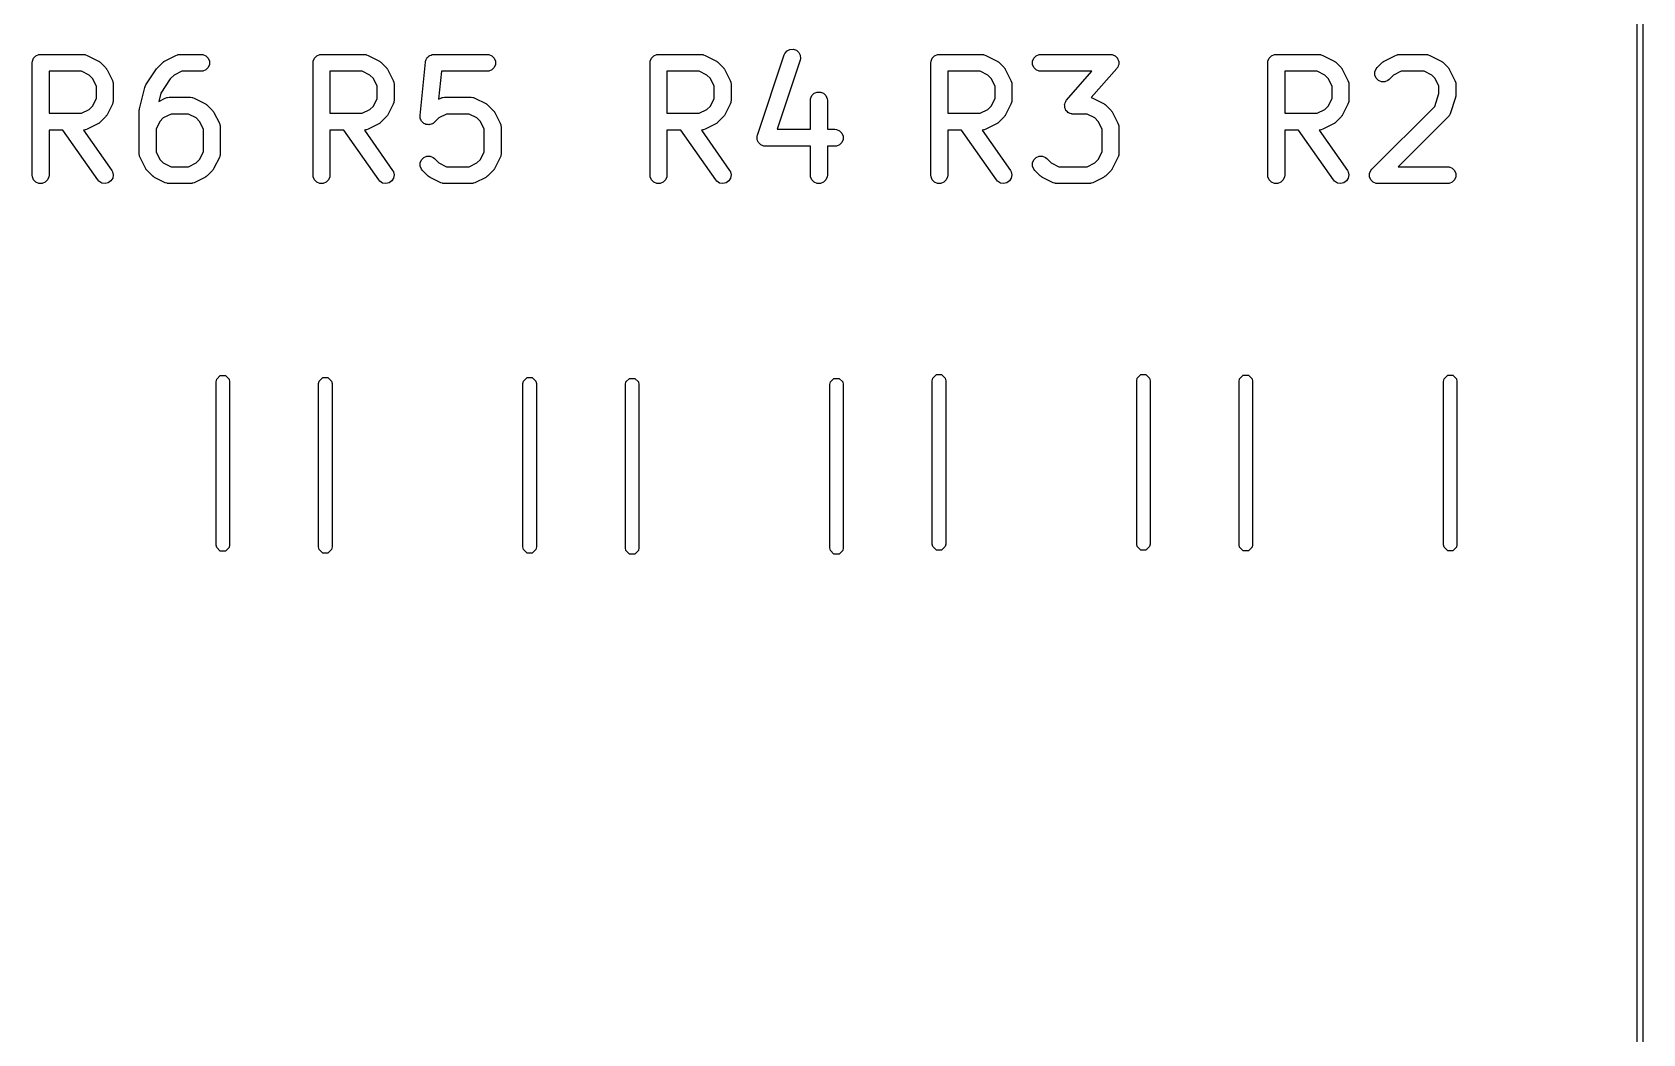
# Model space of a CAD drawing. Header units: millimetres. Extents: x 113.4 to 170.4, y -113 to -74.5.
# Drawn here: x 156.09 to 170.42, y -104.1 to -95.18 of the extents above; entities that cross this region are included whole.
import ezdxf

# ---------------------------------------------------------------- set-up
doc = ezdxf.new("R2010")
doc.units = ezdxf.units.MM
doc.layers.add('F.Silkscreen', color=41, linetype='CONTINUOUS', true_color=0xf2eda1)

msp = doc.modelspace()

# ---------------------------------------------------------------- linework, layer by layer
at = {"layer": 'F.Silkscreen', "linetype": 'CONTINUOUS'}
for p, q in [((170.375, -111), (170.375, -76.5)), ((170.425, -76.5), (170.425, -111)), ((162.787224, -95.370058), (162.806398, -95.347951)), ((162.806398, -95.347951), (162.832571, -95.334864)), ((162.832571, -95.334864), (162.861761, -95.332789)), ((162.861761, -95.332789), (162.889523, -95.342043)), ((162.889523, -95.342043), (162.911631, -95.361217)), ((156.086905, -95.454819), (156.088346, -95.440187)), ((156.086905, -96.454819), (156.086905, -95.454819)), ((156.088346, -95.440187), (156.099545, -95.413151)), ((156.099545, -95.413151), (156.120237, -95.392459)), ((156.120237, -95.392459), (156.147273, -95.38126)), ((156.147273, -95.38126), (156.161905, -95.379819)), ((156.161905, -95.379819), (156.542857, -95.379819)), ((156.542857, -95.379819), (156.557489, -95.38126)), ((156.557489, -95.38126), (156.559978, -95.382291)), ((156.559978, -95.382291), (156.562666, -95.382482)), ((156.562666, -95.382482), (156.576398, -95.387737)), ((156.576398, -95.387737), (156.671636, -95.435356)), ((156.671636, -95.435356), (156.677935, -95.43932)), ((156.677935, -95.43932), (156.679763, -95.440078)), ((156.679763, -95.440078), (156.681819, -95.441766)), ((156.681819, -95.441766), (156.684079, -95.443188)), ((156.684079, -95.443188), (156.685378, -95.444686)), ((156.685378, -95.444686), (156.691128, -95.449405)), ((156.691128, -95.449405), (156.738747, -95.497024)), ((157.20411, -95.497024), (157.251729, -95.449405)), ((157.251729, -95.449405), (157.257478, -95.444686)), ((157.257478, -95.444686), (157.258778, -95.443188)), ((157.258778, -95.443188), (157.261037, -95.441766)), ((157.261037, -95.441766), (157.263094, -95.440078)), ((157.263094, -95.440078), (157.264921, -95.43932)), ((157.264921, -95.43932), (157.271221, -95.435356)), ((157.271221, -95.435356), (157.366459, -95.387737)), ((157.366459, -95.387737), (157.38019, -95.382482)), ((157.38019, -95.382482), (157.382879, -95.38229)), ((157.382879, -95.38229), (157.385368, -95.38126)), ((157.385368, -95.38126), (157.4, -95.379819)), ((157.4, -95.379819), (157.590476, -95.379819)), ((157.590476, -95.379819), (157.605108, -95.38126)), ((157.605108, -95.38126), (157.632144, -95.392459)), ((157.632144, -95.392459), (157.652836, -95.413151)), ((157.652836, -95.413151), (157.664035, -95.440187)), ((157.664035, -95.469451), (157.652836, -95.496487)), ((157.664035, -95.440187), (157.664035, -95.469451)), ((158.586905, -95.454819), (158.588346, -95.440187)), ((158.586905, -96.454819), (158.586905, -95.454819)), ((158.588346, -95.440187), (158.599545, -95.413151)), ((158.599545, -95.413151), (158.620237, -95.392459)), ((158.620237, -95.392459), (158.647273, -95.38126)), ((158.647273, -95.38126), (158.661905, -95.379819)), ((158.661905, -95.379819), (159.042857, -95.379819)), ((159.042857, -95.379819), (159.057489, -95.38126)), ((159.057489, -95.38126), (159.059978, -95.382291)), ((159.059978, -95.382291), (159.062666, -95.382482)), ((159.062666, -95.382482), (159.076398, -95.387737)), ((159.076398, -95.387737), (159.171636, -95.435356)), ((159.171636, -95.435356), (159.177935, -95.43932)), ((159.177935, -95.43932), (159.179763, -95.440078)), ((159.179763, -95.440078), (159.181819, -95.441766)), ((159.181819, -95.441766), (159.184079, -95.443188)), ((159.184079, -95.443188), (159.185378, -95.444686)), ((159.185378, -95.444686), (159.191128, -95.449405)), ((159.191128, -95.449405), (159.238747, -95.497024)), ((159.539658, -95.923546), (159.587277, -95.447356)), ((159.587277, -95.447356), (159.588346, -95.442023)), ((159.588346, -95.440187), (159.589059, -95.438464)), ((159.588346, -95.442023), (159.588346, -95.440187)), ((159.589059, -95.438464), (159.590167, -95.43294)), ((159.590167, -95.43294), (159.595349, -95.42328)), ((159.595349, -95.42328), (159.599545, -95.413151)), ((159.599545, -95.413151), (159.602216, -95.410479)), ((159.602216, -95.410479), (159.604001, -95.407153)), ((159.604001, -95.407153), (159.612483, -95.400212)), ((159.612483, -95.400212), (159.620237, -95.392459)), ((159.620237, -95.392459), (159.623725, -95.391013)), ((159.623725, -95.391013), (159.626649, -95.388622)), ((159.626649, -95.388622), (159.637146, -95.385454)), ((159.637146, -95.385454), (159.647273, -95.38126)), ((159.647273, -95.38126), (159.652878, -95.380707)), ((159.652878, -95.380707), (159.654665, -95.380169)), ((159.654665, -95.380169), (159.656493, -95.380351)), ((159.656493, -95.380351), (159.661905, -95.379819)), ((159.661905, -95.379819), (160.138095, -95.379819)), ((160.138095, -95.379819), (160.152727, -95.38126)), ((160.152727, -95.38126), (160.179763, -95.392459)), ((160.179763, -95.392459), (160.200455, -95.413151)), ((160.200455, -95.413151), (160.211654, -95.440187)), ((160.211654, -95.469451), (160.200455, -95.496487)), ((160.211654, -95.440187), (160.211654, -95.469451)), ((161.586905, -95.454819), (161.588346, -95.440187)), ((161.586905, -96.454819), (161.586905, -95.454819)), ((161.588346, -95.440187), (161.599545, -95.413151)), ((161.599545, -95.413151), (161.620237, -95.392459)), ((161.620237, -95.392459), (161.647273, -95.38126)), ((161.647273, -95.38126), (161.661905, -95.379819)), ((161.661905, -95.379819), (162.042857, -95.379819)), ((162.042857, -95.379819), (162.057489, -95.38126)), ((162.057489, -95.38126), (162.059978, -95.382291)), ((162.059978, -95.382291), (162.062666, -95.382482)), ((162.062666, -95.382482), (162.076398, -95.387737)), ((162.076398, -95.387737), (162.171636, -95.435356)), ((162.171636, -95.435356), (162.177935, -95.43932)), ((162.177935, -95.43932), (162.179763, -95.440078)), ((162.179763, -95.440078), (162.181819, -95.441766)), ((162.181819, -95.441766), (162.184079, -95.443188)), ((162.184079, -95.443188), (162.185378, -95.444686)), ((162.185378, -95.444686), (162.191128, -95.449405)), ((162.191128, -95.449405), (162.238747, -95.497024)), ((162.543135, -96.097768), (162.78123, -95.383483)), ((162.923532, -95.430918), (162.718343, -96.046485)), ((162.78123, -95.383483), (162.787224, -95.370058)), ((162.911631, -95.361217), (162.924717, -95.387391)), ((162.926792, -95.416581), (162.923532, -95.430918)), ((162.924717, -95.387391), (162.926792, -95.416581)), ((164.086905, -95.454819), (164.088346, -95.440187)), ((164.086905, -96.454819), (164.086905, -95.454819)), ((164.088346, -95.440187), (164.099545, -95.413151)), ((164.099545, -95.413151), (164.120237, -95.392459)), ((164.120237, -95.392459), (164.147273, -95.38126)), ((164.147273, -95.38126), (164.161905, -95.379819)), ((164.161905, -95.379819), (164.542857, -95.379819)), ((164.542857, -95.379819), (164.557489, -95.38126)), ((164.557489, -95.38126), (164.559978, -95.382291)), ((164.559978, -95.382291), (164.562666, -95.382482)), ((164.562666, -95.382482), (164.576398, -95.387737)), ((164.576398, -95.387737), (164.671636, -95.435356)), ((164.671636, -95.435356), (164.677935, -95.43932)), ((164.677935, -95.43932), (164.679763, -95.440078)), ((164.679763, -95.440078), (164.681819, -95.441766)), ((164.681819, -95.441766), (164.684079, -95.443188)), ((164.684079, -95.443188), (164.685378, -95.444686)), ((164.685378, -95.444686), (164.691128, -95.449405)), ((164.691128, -95.449405), (164.738747, -95.497024)), ((164.993108, -95.440187), (165.004307, -95.413151)), ((164.993108, -95.469451), (164.993108, -95.440187)), ((165.004307, -95.496487), (164.993108, -95.469451)), ((165.004307, -95.413151), (165.024999, -95.392459)), ((165.024999, -95.392459), (165.052035, -95.38126)), ((165.052035, -95.38126), (165.066667, -95.379819)), ((165.066667, -95.379819), (165.685714, -95.379819)), ((165.685714, -95.379819), (165.693452, -95.380581)), ((165.693452, -95.380581), (165.69542, -95.38045)), ((165.69542, -95.38045), (165.696775, -95.380908)), ((165.696775, -95.380908), (165.700346, -95.38126)), ((165.700346, -95.38126), (165.711603, -95.385923)), ((165.711603, -95.385923), (165.723141, -95.389825)), ((165.723141, -95.389825), (165.725045, -95.39149)), ((165.725045, -95.39149), (165.727382, -95.392459)), ((165.727382, -95.392459), (165.735992, -95.401069)), ((165.735992, -95.401069), (165.745165, -95.409095)), ((165.745165, -95.409095), (165.746287, -95.411364)), ((165.746287, -95.411364), (165.748074, -95.413151)), ((165.748074, -95.413151), (165.752734, -95.424401)), ((165.754609, -95.480708), (165.750708, -95.492246)), ((165.752734, -95.424401), (165.758137, -95.435327)), ((165.759273, -95.469451), (165.754609, -95.480708)), ((165.758137, -95.435327), (165.758305, -95.43785)), ((165.758305, -95.43785), (165.759273, -95.440187)), ((165.759273, -95.440187), (165.759273, -95.452371)), ((165.759273, -95.452371), (165.760083, -95.464525)), ((165.760083, -95.464525), (165.759273, -95.46692)), ((165.759273, -95.46692), (165.759273, -95.469451)), ((167.086905, -95.454819), (167.088346, -95.440187)), ((167.086905, -96.454819), (167.086905, -95.454819)), ((167.088346, -95.440187), (167.099545, -95.413151)), ((167.099545, -95.413151), (167.120237, -95.392459)), ((167.120237, -95.392459), (167.147273, -95.38126)), ((167.147273, -95.38126), (167.161905, -95.379819)), ((167.161905, -95.379819), (167.542857, -95.379819)), ((167.542857, -95.379819), (167.557489, -95.38126)), ((167.557489, -95.38126), (167.559978, -95.382291)), ((167.559978, -95.382291), (167.562666, -95.382482)), ((167.562666, -95.382482), (167.576398, -95.387737)), ((167.576398, -95.387737), (167.671636, -95.435356)), ((167.671636, -95.435356), (167.677935, -95.43932)), ((167.677935, -95.43932), (167.679763, -95.440078)), ((167.679763, -95.440078), (167.681819, -95.441766)), ((167.681819, -95.441766), (167.684079, -95.443188)), ((167.684079, -95.443188), (167.685378, -95.444686)), ((167.685378, -95.444686), (167.691128, -95.449405)), ((167.691128, -95.449405), (167.738747, -95.497024)), ((168.061253, -95.497024), (168.108872, -95.449405)), ((168.108872, -95.449405), (168.114621, -95.444686)), ((168.114621, -95.444686), (168.115921, -95.443188)), ((168.115921, -95.443188), (168.11818, -95.441766)), ((168.11818, -95.441766), (168.120237, -95.440078)), ((168.120237, -95.440078), (168.122064, -95.43932)), ((168.122064, -95.43932), (168.128364, -95.435356)), ((168.128364, -95.435356), (168.223602, -95.387737)), ((168.223602, -95.387737), (168.237333, -95.382482)), ((168.237333, -95.382482), (168.240022, -95.38229)), ((168.240022, -95.38229), (168.242511, -95.38126)), ((168.242511, -95.38126), (168.257143, -95.379819)), ((168.257143, -95.379819), (168.495238, -95.379819)), ((168.495238, -95.379819), (168.50987, -95.38126)), ((168.50987, -95.38126), (168.512359, -95.382291)), ((168.512359, -95.382291), (168.515047, -95.382482)), ((168.515047, -95.382482), (168.528779, -95.387737)), ((168.528779, -95.387737), (168.624017, -95.435356)), ((168.624017, -95.435356), (168.630316, -95.43932)), ((168.630316, -95.43932), (168.632144, -95.440078)), ((168.632144, -95.440078), (168.6342, -95.441766)), ((168.6342, -95.441766), (168.63646, -95.443188)), ((168.63646, -95.443188), (168.637759, -95.444686)), ((168.637759, -95.444686), (168.643509, -95.449405)), ((168.643509, -95.449405), (168.691128, -95.497024)), ((156.525152, -95.529819), (156.236905, -95.529819)), ((156.236905, -95.529819), (156.236905, -95.903628)), ((156.593668, -95.564077), (156.525152, -95.529819)), ((156.624075, -95.594484), (156.593668, -95.564077)), ((156.658333, -95.663), (156.624075, -95.594484)), ((156.738747, -95.497024), (156.743465, -95.502773)), ((156.743465, -95.502773), (156.744964, -95.504073)), ((156.744964, -95.504073), (156.746385, -95.506332)), ((156.746385, -95.506332), (156.748074, -95.508389)), ((156.748074, -95.508389), (156.748831, -95.510216)), ((156.748831, -95.510216), (156.752796, -95.516516)), ((156.752796, -95.516516), (156.800415, -95.611754)), ((156.800415, -95.611754), (156.80567, -95.625485)), ((156.80567, -95.625485), (156.805861, -95.628174)), ((156.805861, -95.628174), (156.806892, -95.630663)), ((156.806892, -95.630663), (156.808333, -95.645295)), ((157.099501, -95.651311), (157.194739, -95.508454)), ((157.194739, -95.508454), (157.194773, -95.508411)), ((157.194773, -95.508411), (157.194783, -95.508389)), ((157.194783, -95.508389), (157.199271, -95.50292)), ((157.199271, -95.50292), (157.204055, -95.497079)), ((157.204055, -95.497079), (157.204076, -95.497064)), ((157.204076, -95.497064), (157.20411, -95.497024)), ((157.315427, -95.597838), (157.231515, -95.723707)), ((157.349189, -95.564077), (157.315427, -95.597838)), ((157.417705, -95.529819), (157.349189, -95.564077)), ((157.590476, -95.529819), (157.417705, -95.529819)), ((157.605108, -95.528378), (157.590476, -95.529819)), ((157.632144, -95.517179), (157.605108, -95.528378)), ((157.652836, -95.496487), (157.632144, -95.517179)), ((159.025152, -95.529819), (158.736905, -95.529819)), ((158.736905, -95.529819), (158.736905, -95.903628)), ((159.093668, -95.564077), (159.025152, -95.529819)), ((159.124075, -95.594484), (159.093668, -95.564077)), ((159.158333, -95.663), (159.124075, -95.594484)), ((159.238747, -95.497024), (159.243465, -95.502773)), ((159.243465, -95.502773), (159.244964, -95.504073)), ((159.244964, -95.504073), (159.246385, -95.506332)), ((159.246385, -95.506332), (159.248074, -95.508389)), ((159.248074, -95.508389), (159.248831, -95.510216)), ((159.248831, -95.510216), (159.252796, -95.516516)), ((159.252796, -95.516516), (159.300415, -95.611754)), ((159.300415, -95.611754), (159.30567, -95.625485)), ((159.30567, -95.625485), (159.305861, -95.628174)), ((159.305861, -95.628174), (159.306892, -95.630663)), ((159.306892, -95.630663), (159.308333, -95.645295)), ((159.729779, -95.529819), (159.70496, -95.778009)), ((160.138095, -95.529819), (159.729779, -95.529819)), ((160.152727, -95.528378), (160.138095, -95.529819)), ((160.179763, -95.517179), (160.152727, -95.528378)), ((160.200455, -95.496487), (160.179763, -95.517179)), ((162.025152, -95.529819), (161.736905, -95.529819)), ((161.736905, -95.529819), (161.736905, -95.903628)), ((162.093668, -95.564077), (162.025152, -95.529819)), ((162.124075, -95.594484), (162.093668, -95.564077)), ((162.158333, -95.663), (162.124075, -95.594484)), ((162.238747, -95.497024), (162.243465, -95.502773)), ((162.243465, -95.502773), (162.244964, -95.504073)), ((162.244964, -95.504073), (162.246385, -95.506332)), ((162.246385, -95.506332), (162.248074, -95.508389)), ((162.248074, -95.508389), (162.248831, -95.510216)), ((162.248831, -95.510216), (162.252796, -95.516516)), ((162.252796, -95.516516), (162.300415, -95.611754)), ((162.300415, -95.611754), (162.30567, -95.625485)), ((162.30567, -95.625485), (162.305861, -95.628174)), ((162.305861, -95.628174), (162.306892, -95.630663)), ((162.306892, -95.630663), (162.308333, -95.645295)), ((164.525152, -95.529819), (164.236905, -95.529819)), ((164.236905, -95.529819), (164.236905, -95.903628)), ((164.593668, -95.564077), (164.525152, -95.529819)), ((164.624075, -95.594484), (164.593668, -95.564077)), ((164.658333, -95.663), (164.624075, -95.594484)), ((164.738747, -95.497024), (164.743465, -95.502773)), ((164.743465, -95.502773), (164.744964, -95.504073)), ((164.744964, -95.504073), (164.746385, -95.506332)), ((164.746385, -95.506332), (164.748074, -95.508389)), ((164.748074, -95.508389), (164.748831, -95.510216)), ((164.748831, -95.510216), (164.752796, -95.516516)), ((164.752796, -95.516516), (164.800415, -95.611754)), ((164.800415, -95.611754), (164.80567, -95.625485)), ((164.80567, -95.625485), (164.805861, -95.628174)), ((164.805861, -95.628174), (164.806892, -95.630663)), ((164.806892, -95.630663), (164.808333, -95.645295)), ((165.024999, -95.517179), (165.004307, -95.496487)), ((165.052035, -95.528378), (165.024999, -95.517179)), ((165.066667, -95.529819), (165.052035, -95.528378)), ((165.520432, -95.529819), (165.066667, -95.529819)), ((165.295938, -95.786383), (165.520432, -95.529819)), ((165.742157, -95.504207), (165.515261, -95.763516)), ((165.746678, -95.497882), (165.742157, -95.504207)), ((165.748074, -95.496487), (165.746678, -95.497882)), ((165.748622, -95.495163), (165.748074, -95.496487)), ((165.750708, -95.492246), (165.748622, -95.495163)), ((167.525152, -95.529819), (167.236905, -95.529819)), ((167.236905, -95.529819), (167.236905, -95.903628)), ((167.593668, -95.564077), (167.525152, -95.529819)), ((167.624075, -95.594484), (167.593668, -95.564077)), ((167.658333, -95.663), (167.624075, -95.594484)), ((167.738747, -95.497024), (167.743465, -95.502773)), ((167.743465, -95.502773), (167.744964, -95.504073)), ((167.744964, -95.504073), (167.746385, -95.506332)), ((167.746385, -95.506332), (167.748074, -95.508389)), ((167.748074, -95.508389), (167.748831, -95.510216)), ((167.748831, -95.510216), (167.752796, -95.516516)), ((167.752796, -95.516516), (167.800415, -95.611754)), ((167.800415, -95.611754), (167.80567, -95.625485)), ((167.80567, -95.625485), (167.805861, -95.628174)), ((167.805861, -95.628174), (167.806892, -95.630663)), ((167.806892, -95.630663), (167.808333, -95.645295)), ((168.040727, -95.535426), (168.051926, -95.508389)), ((168.040727, -95.564688), (168.040727, -95.535426)), ((168.051926, -95.591725), (168.040727, -95.564688)), ((168.051926, -95.508389), (168.061253, -95.497024)), ((168.072618, -95.612417), (168.051926, -95.591725)), ((168.099655, -95.623616), (168.072618, -95.612417)), ((168.128917, -95.623616), (168.099655, -95.623616)), ((168.155954, -95.612417), (168.128917, -95.623616)), ((168.167319, -95.60309), (168.155954, -95.612417)), ((168.206332, -95.564077), (168.167319, -95.60309)), ((168.274848, -95.529819), (168.206332, -95.564077)), ((168.477533, -95.529819), (168.274848, -95.529819)), ((168.546049, -95.564077), (168.477533, -95.529819)), ((168.576456, -95.594484), (168.546049, -95.564077)), ((168.610714, -95.663), (168.576456, -95.594484)), ((168.691128, -95.497024), (168.695846, -95.502773)), ((168.695846, -95.502773), (168.697345, -95.504073)), ((168.697345, -95.504073), (168.698766, -95.506332)), ((168.698766, -95.506332), (168.700455, -95.508389)), ((168.700455, -95.508389), (168.701212, -95.510216)), ((168.701212, -95.510216), (168.705177, -95.516516)), ((168.705177, -95.516516), (168.752796, -95.611754)), ((168.752796, -95.611754), (168.758051, -95.625485)), ((168.758051, -95.625485), (168.758242, -95.628174)), ((168.758242, -95.628174), (168.759273, -95.630663)), ((168.759273, -95.630663), (168.760714, -95.645295)), ((156.624075, -95.838963), (156.658333, -95.770447)), ((156.658333, -95.770447), (156.658333, -95.663)), ((156.808333, -95.645295), (156.808333, -95.788152)), ((157.041525, -95.8652), (157.089144, -95.674724)), ((157.089144, -95.674724), (157.092224, -95.666101)), ((157.092224, -95.666101), (157.092584, -95.664285)), ((157.092584, -95.664285), (157.093462, -95.662637)), ((157.093462, -95.662637), (157.094091, -95.660878)), ((157.094091, -95.660878), (157.095194, -95.659389)), ((157.095194, -95.659389), (157.099501, -95.651311)), ((157.231515, -95.723707), (157.212991, -95.797804)), ((157.212991, -95.797804), (157.271221, -95.768689)), ((157.271221, -95.768689), (157.284952, -95.763434)), ((157.284952, -95.763434), (157.287641, -95.763242)), ((157.287641, -95.763242), (157.29013, -95.762212)), ((157.29013, -95.762212), (157.304762, -95.760771)), ((157.304762, -95.760771), (157.495238, -95.760771)), ((157.495238, -95.760771), (157.50987, -95.762212)), ((157.50987, -95.762212), (157.512359, -95.763243)), ((157.512359, -95.763243), (157.515047, -95.763434)), ((157.515047, -95.763434), (157.528779, -95.768689)), ((157.528779, -95.768689), (157.624017, -95.816308)), ((159.124075, -95.838963), (159.158333, -95.770447)), ((159.158333, -95.770447), (159.158333, -95.663)), ((159.308333, -95.645295), (159.308333, -95.788152)), ((159.70496, -95.778009), (159.723602, -95.768689)), ((159.723602, -95.768689), (159.737333, -95.763434)), ((159.737333, -95.763434), (159.740022, -95.763242)), ((159.740022, -95.763242), (159.742511, -95.762212)), ((159.742511, -95.762212), (159.757143, -95.760771)), ((159.757143, -95.760771), (159.995238, -95.760771)), ((159.995238, -95.760771), (160.00987, -95.762212)), ((160.00987, -95.762212), (160.012359, -95.763243)), ((160.012359, -95.763243), (160.015047, -95.763434)), ((160.015047, -95.763434), (160.028779, -95.768689)), ((160.028779, -95.768689), (160.124017, -95.816308)), ((162.124075, -95.838963), (162.158333, -95.770447)), ((162.158333, -95.770447), (162.158333, -95.663)), ((162.308333, -95.645295), (162.308333, -95.788152)), ((163.015476, -95.788152), (163.016917, -95.77352)), ((163.016917, -95.77352), (163.028116, -95.746484)), ((163.028116, -95.746484), (163.048808, -95.725792)), ((163.048808, -95.725792), (163.075844, -95.714593)), ((163.075844, -95.714593), (163.105108, -95.714593)), ((163.105108, -95.714593), (163.132144, -95.725792)), ((163.132144, -95.725792), (163.152836, -95.746484)), ((163.152836, -95.746484), (163.164035, -95.77352)), ((163.164035, -95.77352), (163.165476, -95.788152)), ((164.624075, -95.838963), (164.658333, -95.770447)), ((164.658333, -95.770447), (164.658333, -95.663)), ((164.808333, -95.645295), (164.808333, -95.788152)), ((165.515261, -95.763516), (165.528779, -95.768689)), ((165.528779, -95.768689), (165.624017, -95.816308)), ((167.624075, -95.838963), (167.658333, -95.770447)), ((167.658333, -95.770447), (167.658333, -95.663)), ((167.808333, -95.645295), (167.808333, -95.788152)), ((168.572542, -95.842876), (168.610714, -95.728363)), ((168.610714, -95.728363), (168.610714, -95.663)), ((168.756865, -95.764251), (168.709246, -95.907107)), ((168.758514, -95.756995), (168.756865, -95.764251)), ((168.759273, -95.755165), (168.758514, -95.756995)), ((168.759534, -95.752511), (168.759273, -95.755165)), ((168.760125, -95.749914), (168.759534, -95.752511)), ((168.760714, -95.740533), (168.759984, -95.747939)), ((168.759984, -95.747939), (168.760125, -95.749914)), ((168.760714, -95.645295), (168.760714, -95.740533)), ((156.236905, -95.903628), (156.525152, -95.903628)), ((156.525152, -95.903628), (156.593668, -95.86937)), ((156.593668, -95.86937), (156.624075, -95.838963)), ((156.752796, -95.916931), (156.748831, -95.92323)), ((156.800415, -95.821693), (156.752796, -95.916931)), ((156.80567, -95.807962), (156.800415, -95.821693)), ((156.805861, -95.805272), (156.80567, -95.807962)), ((156.806892, -95.802784), (156.805861, -95.805272)), ((156.808333, -95.788152), (156.806892, -95.802784)), ((157.039286, -95.88339), (157.039537, -95.880836)), ((157.039286, -96.264342), (157.039286, -95.88339)), ((157.039375, -95.879744), (157.040184, -95.87427)), ((157.039537, -95.880836), (157.039375, -95.879744)), ((157.040184, -95.87427), (157.040727, -95.868758)), ((157.040727, -95.868758), (157.041149, -95.867736)), ((157.041149, -95.867736), (157.041525, -95.8652)), ((157.322467, -95.910771), (157.253951, -95.945029)), ((157.477533, -95.910771), (157.322467, -95.910771)), ((157.546049, -95.945029), (157.477533, -95.910771)), ((157.624017, -95.816308), (157.630316, -95.820272)), ((157.630316, -95.820272), (157.632144, -95.82103)), ((157.632144, -95.82103), (157.6342, -95.822718)), ((157.6342, -95.822718), (157.63646, -95.82414)), ((157.63646, -95.82414), (157.637759, -95.825638)), ((157.637759, -95.825638), (157.643509, -95.830357)), ((157.643509, -95.830357), (157.691128, -95.877976)), ((157.691128, -95.877976), (157.695846, -95.883725)), ((157.695846, -95.883725), (157.697345, -95.885025)), ((157.697345, -95.885025), (157.698766, -95.887284)), ((157.698766, -95.887284), (157.700455, -95.889341)), ((157.700455, -95.889341), (157.701212, -95.891168)), ((157.701212, -95.891168), (157.705177, -95.897468)), ((157.705177, -95.897468), (157.752796, -95.992706)), ((158.736905, -95.903628), (159.025152, -95.903628)), ((159.025152, -95.903628), (159.093668, -95.86937)), ((159.093668, -95.86937), (159.124075, -95.838963)), ((159.252796, -95.916931), (159.248831, -95.92323)), ((159.300415, -95.821693), (159.252796, -95.916931)), ((159.30567, -95.807962), (159.300415, -95.821693)), ((159.305861, -95.805272), (159.30567, -95.807962)), ((159.306892, -95.802784), (159.305861, -95.805272)), ((159.308333, -95.788152), (159.306892, -95.802784)), ((159.774848, -95.910771), (159.706332, -95.945029)), ((159.977533, -95.910771), (159.774848, -95.910771)), ((160.046049, -95.945029), (159.977533, -95.910771)), ((160.124017, -95.816308), (160.130316, -95.820272)), ((160.130316, -95.820272), (160.132144, -95.82103)), ((160.132144, -95.82103), (160.1342, -95.822718)), ((160.1342, -95.822718), (160.13646, -95.82414)), ((160.13646, -95.82414), (160.137759, -95.825638)), ((160.137759, -95.825638), (160.143509, -95.830357)), ((160.143509, -95.830357), (160.191128, -95.877976)), ((160.191128, -95.877976), (160.195846, -95.883725)), ((160.195846, -95.883725), (160.197345, -95.885025)), ((160.197345, -95.885025), (160.198766, -95.887284)), ((160.198766, -95.887284), (160.200455, -95.889341)), ((160.200455, -95.889341), (160.201212, -95.891168)), ((160.201212, -95.891168), (160.205177, -95.897468)), ((160.205177, -95.897468), (160.252796, -95.992706)), ((161.736905, -95.903628), (162.025152, -95.903628)), ((162.025152, -95.903628), (162.093668, -95.86937)), ((162.093668, -95.86937), (162.124075, -95.838963)), ((162.252796, -95.916931), (162.248831, -95.92323)), ((162.300415, -95.821693), (162.252796, -95.916931)), ((162.30567, -95.807962), (162.300415, -95.821693)), ((162.305861, -95.805272), (162.30567, -95.807962)), ((162.306892, -95.802784), (162.305861, -95.805272)), ((162.308333, -95.788152), (162.306892, -95.802784)), ((163.015476, -96.046485), (163.015476, -95.788152)), ((163.165476, -95.788152), (163.165476, -96.046485)), ((164.236905, -95.903628), (164.525152, -95.903628)), ((164.525152, -95.903628), (164.593668, -95.86937)), ((164.593668, -95.86937), (164.624075, -95.838963)), ((164.752796, -95.916931), (164.748831, -95.92323)), ((164.800415, -95.821693), (164.752796, -95.916931)), ((164.80567, -95.807962), (164.800415, -95.821693)), ((164.805861, -95.805272), (164.80567, -95.807962)), ((164.806892, -95.802784), (164.805861, -95.805272)), ((164.808333, -95.788152), (164.806892, -95.802784)), ((165.278012, -95.826065), (165.278822, -95.823669)), ((165.278822, -95.838218), (165.278012, -95.826065)), ((165.278822, -95.821139), (165.283485, -95.809881)), ((165.278822, -95.823669), (165.278822, -95.821139)), ((165.278822, -95.850403), (165.278822, -95.838218)), ((165.279789, -95.852739), (165.278822, -95.850403)), ((165.279958, -95.855263), (165.279789, -95.852739)), ((165.28536, -95.866188), (165.279958, -95.855263)), ((165.283485, -95.809881), (165.287387, -95.798344)), ((165.290021, -95.877439), (165.28536, -95.866188)), ((165.287387, -95.798344), (165.289472, -95.795426)), ((165.289472, -95.795426), (165.290021, -95.794103)), ((165.290021, -95.794103), (165.291416, -95.792707)), ((165.291807, -95.879225), (165.290021, -95.877439)), ((165.291416, -95.792707), (165.295938, -95.786383)), ((165.29293, -95.881495), (165.291807, -95.879225)), ((165.302102, -95.88952), (165.29293, -95.881495)), ((165.310713, -95.898131), (165.302102, -95.88952)), ((165.313049, -95.899099), (165.310713, -95.898131)), ((165.314954, -95.900765), (165.313049, -95.899099)), ((165.326491, -95.904666), (165.314954, -95.900765)), ((165.337749, -95.90933), (165.326491, -95.904666)), ((165.341319, -95.909681), (165.337749, -95.90933)), ((165.342675, -95.91014), (165.341319, -95.909681)), ((165.344642, -95.910008), (165.342675, -95.91014)), ((165.352381, -95.910771), (165.344642, -95.910008)), ((165.477533, -95.910771), (165.352381, -95.910771)), ((165.546049, -95.945029), (165.477533, -95.910771)), ((165.624017, -95.816308), (165.630316, -95.820272)), ((165.630316, -95.820272), (165.632144, -95.82103)), ((165.632144, -95.82103), (165.6342, -95.822718)), ((165.6342, -95.822718), (165.63646, -95.82414)), ((165.63646, -95.82414), (165.637759, -95.825638)), ((165.637759, -95.825638), (165.643509, -95.830357)), ((165.643509, -95.830357), (165.691128, -95.877976)), ((165.691128, -95.877976), (165.695846, -95.883725)), ((165.695846, -95.883725), (165.697345, -95.885025)), ((165.697345, -95.885025), (165.698766, -95.887284)), ((165.698766, -95.887284), (165.700455, -95.889341)), ((165.700455, -95.889341), (165.701212, -95.891168)), ((165.701212, -95.891168), (165.705177, -95.897468)), ((165.705177, -95.897468), (165.752796, -95.992706)), ((167.236905, -95.903628), (167.525152, -95.903628)), ((167.525152, -95.903628), (167.593668, -95.86937)), ((167.593668, -95.86937), (167.624075, -95.838963)), ((167.752796, -95.916931), (167.748831, -95.92323)), ((167.800415, -95.821693), (167.752796, -95.916931)), ((167.80567, -95.807962), (167.800415, -95.821693)), ((167.805861, -95.805272), (167.80567, -95.807962)), ((167.806892, -95.802784), (167.805861, -95.805272)), ((167.808333, -95.788152), (167.806892, -95.802784)), ((168.013634, -96.401786), (168.572542, -95.842876)), ((168.703252, -95.920533), (168.701487, -95.922567)), ((168.709246, -95.907107), (168.703252, -95.920533)), ((156.360951, -96.053628), (156.236905, -96.053628)), ((156.236905, -96.053628), (156.236905, -96.454819)), ((156.671891, -96.497829), (156.360951, -96.053628)), ((156.557489, -96.052187), (156.543972, -96.053518)), ((156.543972, -96.053518), (156.794776, -96.41181)), ((156.559978, -96.051155), (156.557489, -96.052187)), ((156.562666, -96.050965), (156.559978, -96.051155)), ((156.576398, -96.04571), (156.562666, -96.050965)), ((156.671636, -95.998091), (156.576398, -96.04571)), ((156.677935, -95.994126), (156.671636, -95.998091)), ((156.679763, -95.993369), (156.677935, -95.994126)), ((156.681819, -95.99168), (156.679763, -95.993369)), ((156.684079, -95.990259), (156.681819, -95.99168)), ((156.685378, -95.98876), (156.684079, -95.990259)), ((156.691128, -95.984042), (156.685378, -95.98876)), ((156.738747, -95.936423), (156.691128, -95.984042)), ((156.743465, -95.930673), (156.738747, -95.936423)), ((156.744964, -95.929374), (156.743465, -95.930673)), ((156.746385, -95.927114), (156.744964, -95.929374)), ((156.748074, -95.925058), (156.746385, -95.927114)), ((156.748831, -95.92323), (156.748074, -95.925058)), ((157.223544, -95.975436), (157.189286, -96.043952)), ((157.189286, -96.043952), (157.189286, -96.246637)), ((157.253951, -95.945029), (157.223544, -95.975436)), ((157.576456, -95.975436), (157.546049, -95.945029)), ((157.610714, -96.043952), (157.576456, -95.975436)), ((157.610714, -96.246637), (157.610714, -96.043952)), ((157.752796, -95.992706), (157.758051, -96.006437)), ((157.758051, -96.006437), (157.758242, -96.009126)), ((157.758242, -96.009126), (157.759273, -96.011615)), ((157.759273, -96.011615), (157.760714, -96.026247)), ((157.760714, -96.026247), (157.760714, -96.264342)), ((158.860951, -96.053628), (158.736905, -96.053628)), ((158.736905, -96.053628), (158.736905, -96.454819)), ((159.171891, -96.497829), (158.860951, -96.053628)), ((159.057489, -96.052187), (159.043972, -96.053518)), ((159.043972, -96.053518), (159.294776, -96.41181)), ((159.059978, -96.051155), (159.057489, -96.052187)), ((159.062666, -96.050965), (159.059978, -96.051155)), ((159.076398, -96.04571), (159.062666, -96.050965)), ((159.171636, -95.998091), (159.076398, -96.04571)), ((159.177935, -95.994126), (159.171636, -95.998091)), ((159.179763, -95.993369), (159.177935, -95.994126)), ((159.181819, -95.99168), (159.179763, -95.993369)), ((159.184079, -95.990259), (159.181819, -95.99168)), ((159.185378, -95.98876), (159.184079, -95.990259)), ((159.191128, -95.984042), (159.185378, -95.98876)), ((159.238747, -95.936423), (159.191128, -95.984042)), ((159.243465, -95.930673), (159.238747, -95.936423)), ((159.244964, -95.929374), (159.243465, -95.930673)), ((159.246385, -95.927114), (159.244964, -95.929374)), ((159.248074, -95.925058), (159.246385, -95.927114)), ((159.248831, -95.92323), (159.248074, -95.925058)), ((159.539636, -95.938249), (159.539658, -95.923546)), ((159.540727, -95.941864), (159.539636, -95.938249)), ((159.540727, -95.94564), (159.540727, -95.941864)), ((159.544921, -95.955765), (159.540727, -95.94564)), ((159.548089, -95.966265), (159.544921, -95.955765)), ((159.55048, -95.969188), (159.548089, -95.966265)), ((159.551926, -95.972677), (159.55048, -95.969188)), ((159.559679, -95.98043), (159.551926, -95.972677)), ((159.56662, -95.988913), (159.559679, -95.98043)), ((159.569946, -95.990697), (159.56662, -95.988913)), ((159.572618, -95.993369), (159.569946, -95.990697)), ((159.582745, -95.997564), (159.572618, -95.993369)), ((159.592407, -96.002747), (159.582745, -95.997564)), ((159.596166, -96.003122), (159.592407, -96.002747)), ((159.599655, -96.004568), (159.596166, -96.003122)), ((159.610616, -96.004568), (159.599655, -96.004568)), ((159.621526, -96.005659), (159.610616, -96.004568)), ((159.625142, -96.004568), (159.621526, -96.005659)), ((159.628917, -96.004568), (159.625142, -96.004568)), ((159.639042, -96.000373), (159.628917, -96.004568)), ((159.649542, -95.997206), (159.639042, -96.000373)), ((159.652465, -95.994814), (159.649542, -95.997206)), ((159.655954, -95.993369), (159.652465, -95.994814)), ((159.667319, -95.984042), (159.655954, -95.993369)), ((159.706332, -95.945029), (159.667319, -95.984042)), ((160.076456, -95.975436), (160.046049, -95.945029)), ((160.110714, -96.043952), (160.076456, -95.975436)), ((160.110714, -96.246637), (160.110714, -96.043952)), ((160.252796, -95.992706), (160.258051, -96.006437)), ((160.258051, -96.006437), (160.258242, -96.009126)), ((160.258242, -96.009126), (160.259273, -96.011615)), ((160.259273, -96.011615), (160.260714, -96.026247)), ((160.260714, -96.026247), (160.260714, -96.264342)), ((161.860951, -96.053628), (161.736905, -96.053628)), ((161.736905, -96.053628), (161.736905, -96.454819)), ((162.171891, -96.497829), (161.860951, -96.053628)), ((162.057489, -96.052187), (162.043972, -96.053518)), ((162.043972, -96.053518), (162.294776, -96.41181)), ((162.059978, -96.051155), (162.057489, -96.052187)), ((162.062666, -96.050965), (162.059978, -96.051155)), ((162.076398, -96.04571), (162.062666, -96.050965)), ((162.171636, -95.998091), (162.076398, -96.04571)), ((162.177935, -95.994126), (162.171636, -95.998091)), ((162.179763, -95.993369), (162.177935, -95.994126)), ((162.181819, -95.99168), (162.179763, -95.993369)), ((162.184079, -95.990259), (162.181819, -95.99168)), ((162.185378, -95.98876), (162.184079, -95.990259)), ((162.191128, -95.984042), (162.185378, -95.98876)), ((162.238747, -95.936423), (162.191128, -95.984042)), ((162.243465, -95.930673), (162.238747, -95.936423)), ((162.244964, -95.929374), (162.243465, -95.930673)), ((162.246385, -95.927114), (162.244964, -95.929374)), ((162.248074, -95.925058), (162.246385, -95.927114)), ((162.248831, -95.92323), (162.248074, -95.925058)), ((162.718343, -96.046485), (163.015476, -96.046485)), ((163.165476, -96.046485), (163.233333, -96.046485)), ((163.233333, -96.046485), (163.247965, -96.047926)), ((163.247965, -96.047926), (163.275001, -96.059125)), ((163.275001, -96.059125), (163.295693, -96.079817)), ((164.360951, -96.053628), (164.236905, -96.053628)), ((164.236905, -96.053628), (164.236905, -96.454819)), ((164.671891, -96.497829), (164.360951, -96.053628)), ((164.557489, -96.052187), (164.543972, -96.053518)), ((164.543972, -96.053518), (164.794776, -96.41181)), ((164.559978, -96.051155), (164.557489, -96.052187)), ((164.562666, -96.050965), (164.559978, -96.051155)), ((164.576398, -96.04571), (164.562666, -96.050965)), ((164.671636, -95.998091), (164.576398, -96.04571)), ((164.677935, -95.994126), (164.671636, -95.998091)), ((164.679763, -95.993369), (164.677935, -95.994126)), ((164.681819, -95.99168), (164.679763, -95.993369)), ((164.684079, -95.990259), (164.681819, -95.99168)), ((164.685378, -95.98876), (164.684079, -95.990259)), ((164.691128, -95.984042), (164.685378, -95.98876)), ((164.738747, -95.936423), (164.691128, -95.984042)), ((164.743465, -95.930673), (164.738747, -95.936423)), ((164.744964, -95.929374), (164.743465, -95.930673)), ((164.746385, -95.927114), (164.744964, -95.929374)), ((164.748074, -95.925058), (164.746385, -95.927114)), ((164.748831, -95.92323), (164.748074, -95.925058)), ((165.576456, -95.975436), (165.546049, -95.945029)), ((165.610714, -96.043952), (165.576456, -95.975436)), ((165.610714, -96.246637), (165.610714, -96.043952)), ((165.752796, -95.992706), (165.758051, -96.006437)), ((165.758051, -96.006437), (165.758242, -96.009126)), ((165.758242, -96.009126), (165.759273, -96.011615)), ((165.759273, -96.011615), (165.760714, -96.026247)), ((165.760714, -96.026247), (165.760714, -96.264342)), ((167.360951, -96.053628), (167.236905, -96.053628)), ((167.236905, -96.053628), (167.236905, -96.454819)), ((167.671891, -96.497829), (167.360951, -96.053628)), ((167.557489, -96.052187), (167.543972, -96.053518)), ((167.543972, -96.053518), (167.794776, -96.41181)), ((167.559978, -96.051155), (167.557489, -96.052187)), ((167.562666, -96.050965), (167.559978, -96.051155)), ((167.576398, -96.04571), (167.562666, -96.050965)), ((167.671636, -95.998091), (167.576398, -96.04571)), ((167.677935, -95.994126), (167.671636, -95.998091)), ((167.679763, -95.993369), (167.677935, -95.994126)), ((167.681819, -95.99168), (167.679763, -95.993369)), ((167.684079, -95.990259), (167.681819, -95.99168)), ((167.685378, -95.98876), (167.684079, -95.990259)), ((167.691128, -95.984042), (167.685378, -95.98876)), ((167.738747, -95.936423), (167.691128, -95.984042)), ((167.743465, -95.930673), (167.738747, -95.936423)), ((167.744964, -95.929374), (167.743465, -95.930673)), ((167.746385, -95.927114), (167.744964, -95.929374)), ((167.748074, -95.925058), (167.746385, -95.927114)), ((167.748831, -95.92323), (167.748074, -95.925058)), ((168.691128, -95.936423), (168.247733, -96.379819)), ((168.700456, -95.925058), (168.691128, -95.936423)), ((168.701487, -95.922567), (168.700456, -95.925058)), ((162.539875, -96.112105), (162.540727, -96.108358)), ((162.540727, -96.12409), (162.539875, -96.112105)), ((162.540727, -96.106853), (162.541485, -96.105021)), ((162.540727, -96.108358), (162.540727, -96.106853)), ((162.540727, -96.136117), (162.540727, -96.12409)), ((162.541759, -96.138608), (162.540727, -96.136117)), ((162.541485, -96.105021), (162.543135, -96.097768)), ((162.54195, -96.141295), (162.541759, -96.138608)), ((162.547324, -96.152044), (162.54195, -96.141295)), ((162.551926, -96.163153), (162.547324, -96.152044)), ((162.553831, -96.165058), (162.551926, -96.163153)), ((162.555036, -96.167468), (162.553831, -96.165058)), ((162.564118, -96.175345), (162.555036, -96.167468)), ((162.572618, -96.183845), (162.564118, -96.175345)), ((162.575106, -96.184875), (162.572618, -96.183845)), ((162.577143, -96.186642), (162.575106, -96.184875)), ((162.588546, -96.190443), (162.577143, -96.186642)), ((162.599654, -96.195044), (162.588546, -96.190443)), ((162.60348, -96.19542), (162.599654, -96.195044)), ((162.604906, -96.195896), (162.60348, -96.19542)), ((162.60688, -96.195755), (162.604906, -96.195896)), ((162.614286, -96.196485), (162.60688, -96.195755)), ((163.015476, -96.196485), (162.614286, -96.196485)), ((163.015476, -96.454819), (163.015476, -96.196485)), ((163.233333, -96.196485), (163.165476, -96.196485)), ((163.165476, -96.196485), (163.165476, -96.454819)), ((163.247965, -96.195044), (163.233333, -96.196485)), ((163.275001, -96.183845), (163.247965, -96.195044)), ((163.295693, -96.163153), (163.275001, -96.183845)), ((163.295693, -96.079817), (163.306892, -96.106853)), ((163.306892, -96.136117), (163.295693, -96.163153)), ((163.306892, -96.106853), (163.306892, -96.136117)), ((157.040727, -96.278974), (157.039286, -96.264342)), ((157.041758, -96.281463), (157.040727, -96.278974)), ((157.041949, -96.284151), (157.041758, -96.281463)), ((157.047204, -96.297883), (157.041949, -96.284151)), ((157.094823, -96.393121), (157.047204, -96.297883)), ((157.189286, -96.246637), (157.223544, -96.315153)), ((157.223544, -96.315153), (157.253951, -96.345561)), ((157.253951, -96.345561), (157.322467, -96.379819)), ((157.477533, -96.379819), (157.546048, -96.345561)), ((157.546048, -96.345561), (157.576455, -96.315153)), ((157.576455, -96.315153), (157.610714, -96.246637)), ((157.752796, -96.297883), (157.705177, -96.393121)), ((157.758051, -96.284152), (157.752796, -96.297883)), ((157.758242, -96.281462), (157.758051, -96.284152)), ((157.759273, -96.278974), (157.758242, -96.281462)), ((157.760714, -96.264342), (157.759273, -96.278974)), ((159.540727, -96.344948), (159.551926, -96.317912)), ((159.540727, -96.374211), (159.540727, -96.344948)), ((159.551926, -96.317912), (159.572619, -96.297219)), ((159.572619, -96.297219), (159.599655, -96.286021)), ((159.599655, -96.286021), (159.628918, -96.286021)), ((159.628918, -96.286021), (159.655954, -96.29722)), ((159.655954, -96.29722), (159.66732, -96.306548)), ((159.66732, -96.306548), (159.706332, -96.345561)), ((159.706332, -96.345561), (159.774848, -96.379819)), ((159.977533, -96.379819), (160.046048, -96.345561)), ((160.046048, -96.345561), (160.076455, -96.315153)), ((160.076455, -96.315153), (160.110714, -96.246637)), ((160.252796, -96.297883), (160.205177, -96.393121)), ((160.258051, -96.284152), (160.252796, -96.297883)), ((160.258242, -96.281462), (160.258051, -96.284152)), ((160.259273, -96.278974), (160.258242, -96.281462)), ((160.260714, -96.264342), (160.259273, -96.278974)), ((164.993108, -96.344948), (165.004307, -96.317912)), ((164.993108, -96.374211), (164.993108, -96.344948)), ((165.004307, -96.317912), (165.025, -96.297219)), ((165.025, -96.297219), (165.052036, -96.286021)), ((165.052036, -96.286021), (165.081299, -96.286021)), ((165.081299, -96.286021), (165.108335, -96.29722)), ((165.108335, -96.29722), (165.119701, -96.306548)), ((165.119701, -96.306548), (165.158713, -96.345561)), ((165.158713, -96.345561), (165.227229, -96.379819)), ((165.477533, -96.379819), (165.546048, -96.345561)), ((165.546048, -96.345561), (165.576455, -96.315153)), ((165.576455, -96.315153), (165.610714, -96.246637)), ((165.752796, -96.297883), (165.705177, -96.393121)), ((165.758051, -96.284152), (165.752796, -96.297883)), ((165.758242, -96.281462), (165.758051, -96.284152)), ((165.759273, -96.278974), (165.758242, -96.281462)), ((165.760714, -96.264342), (165.759273, -96.278974)), ((156.088346, -96.469451), (156.086905, -96.454819)), ((156.099545, -96.496487), (156.088346, -96.469451)), ((156.235464, -96.469451), (156.224265, -96.496487)), ((156.236905, -96.454819), (156.235464, -96.469451)), ((156.80323, -96.482012), (156.787503, -96.50669)), ((156.794776, -96.41181), (156.801986, -96.424623)), ((156.801986, -96.424623), (156.808315, -96.453194)), ((156.808315, -96.453194), (156.80323, -96.482012)), ((157.098786, -96.399417), (157.094823, -96.393121)), ((157.099544, -96.401247), (157.098786, -96.399417)), ((157.101233, -96.403305), (157.099544, -96.401247)), ((157.102655, -96.405564), (157.101233, -96.403305)), ((157.104153, -96.406863), (157.102655, -96.405564)), ((157.108871, -96.412612), (157.104153, -96.406863)), ((157.15649, -96.460232), (157.108871, -96.412612)), ((157.162239, -96.46495), (157.15649, -96.460232)), ((157.16354, -96.46645), (157.162239, -96.46495)), ((157.165799, -96.467872), (157.16354, -96.46645)), ((157.167856, -96.46956), (157.165799, -96.467872)), ((157.169683, -96.470317), (157.167856, -96.46956)), ((157.175983, -96.474282), (157.169683, -96.470317)), ((157.271221, -96.521901), (157.175983, -96.474282)), ((157.322467, -96.379819), (157.477533, -96.379819)), ((157.624017, -96.474282), (157.528779, -96.521901)), ((157.630316, -96.470317), (157.624017, -96.474282)), ((157.632144, -96.46956), (157.630316, -96.470317)), ((157.6342, -96.467872), (157.632144, -96.46956)), ((157.63646, -96.46645), (157.6342, -96.467872)), ((157.63776, -96.46495), (157.63646, -96.46645)), ((157.64351, -96.460232), (157.63776, -96.46495)), ((157.691128, -96.412613), (157.64351, -96.460232)), ((157.695846, -96.406863), (157.691128, -96.412613)), ((157.697345, -96.405564), (157.695846, -96.406863)), ((157.698766, -96.403305), (157.697345, -96.405564)), ((157.700456, -96.401247), (157.698766, -96.403305)), ((157.701213, -96.399417), (157.700456, -96.401247)), ((157.705177, -96.393121), (157.701213, -96.399417)), ((158.588346, -96.469451), (158.586905, -96.454819)), ((158.599545, -96.496487), (158.588346, -96.469451)), ((158.735464, -96.469451), (158.724265, -96.496487)), ((158.736905, -96.454819), (158.735464, -96.469451)), ((159.30323, -96.482012), (159.287503, -96.50669)), ((159.294776, -96.41181), (159.301986, -96.424623)), ((159.301986, -96.424623), (159.308315, -96.453194)), ((159.308315, -96.453194), (159.30323, -96.482012)), ((159.551925, -96.401247), (159.540727, -96.374211)), ((159.561252, -96.412612), (159.551925, -96.401247)), ((159.608871, -96.460232), (159.561252, -96.412612)), ((159.61462, -96.46495), (159.608871, -96.460232)), ((159.615921, -96.46645), (159.61462, -96.46495)), ((159.61818, -96.467872), (159.615921, -96.46645)), ((159.620237, -96.46956), (159.61818, -96.467872)), ((159.622064, -96.470317), (159.620237, -96.46956)), ((159.628364, -96.474282), (159.622064, -96.470317)), ((159.723602, -96.521901), (159.628364, -96.474282)), ((159.774848, -96.379819), (159.977533, -96.379819)), ((160.124017, -96.474282), (160.028779, -96.521901)), ((160.130316, -96.470317), (160.124017, -96.474282)), ((160.132144, -96.46956), (160.130316, -96.470317)), ((160.1342, -96.467872), (160.132144, -96.46956)), ((160.13646, -96.46645), (160.1342, -96.467872)), ((160.13776, -96.46495), (160.13646, -96.46645)), ((160.14351, -96.460232), (160.13776, -96.46495)), ((160.191128, -96.412613), (160.14351, -96.460232)), ((160.195846, -96.406863), (160.191128, -96.412613)), ((160.197345, -96.405564), (160.195846, -96.406863)), ((160.198766, -96.403305), (160.197345, -96.405564)), ((160.200456, -96.401247), (160.198766, -96.403305)), ((160.201213, -96.399417), (160.200456, -96.401247)), ((160.205177, -96.393121), (160.201213, -96.399417)), ((161.588346, -96.469451), (161.586905, -96.454819)), ((161.599545, -96.496487), (161.588346, -96.469451)), ((161.735464, -96.469451), (161.724265, -96.496487)), ((161.736905, -96.454819), (161.735464, -96.469451)), ((162.30323, -96.482012), (162.287503, -96.50669)), ((162.294776, -96.41181), (162.301986, -96.424623)), ((162.301986, -96.424623), (162.308315, -96.453194)), ((162.308315, -96.453194), (162.30323, -96.482012)), ((163.016917, -96.469451), (163.015476, -96.454819)), ((163.028116, -96.496487), (163.016917, -96.469451)), ((163.164035, -96.469451), (163.152836, -96.496487)), ((163.165476, -96.454819), (163.164035, -96.469451)), ((164.088346, -96.469451), (164.086905, -96.454819)), ((164.099545, -96.496487), (164.088346, -96.469451)), ((164.235464, -96.469451), (164.224265, -96.496487)), ((164.236905, -96.454819), (164.235464, -96.469451)), ((164.80323, -96.482012), (164.787503, -96.50669)), ((164.794776, -96.41181), (164.801986, -96.424623)), ((164.801986, -96.424623), (164.808315, -96.453194)), ((164.808315, -96.453194), (164.80323, -96.482012)), ((165.004306, -96.401247), (164.993108, -96.374211)), ((165.013633, -96.412612), (165.004306, -96.401247)), ((165.061252, -96.460232), (165.013633, -96.412612)), ((165.067001, -96.46495), (165.061252, -96.460232)), ((165.068302, -96.46645), (165.067001, -96.46495)), ((165.070561, -96.467872), (165.068302, -96.46645)), ((165.072618, -96.46956), (165.070561, -96.467872)), ((165.074445, -96.470317), (165.072618, -96.46956)), ((165.080745, -96.474282), (165.074445, -96.470317)), ((165.175983, -96.521901), (165.080745, -96.474282)), ((165.227229, -96.379819), (165.477533, -96.379819)), ((165.624017, -96.474282), (165.528779, -96.521901)), ((165.630316, -96.470317), (165.624017, -96.474282)), ((165.632144, -96.46956), (165.630316, -96.470317)), ((165.6342, -96.467872), (165.632144, -96.46956)), ((165.63646, -96.46645), (165.6342, -96.467872)), ((165.63776, -96.46495), (165.63646, -96.46645)), ((165.64351, -96.460232), (165.63776, -96.46495)), ((165.691128, -96.412613), (165.64351, -96.460232)), ((165.695846, -96.406863), (165.691128, -96.412613)), ((165.697345, -96.405564), (165.695846, -96.406863)), ((165.698766, -96.403305), (165.697345, -96.405564)), ((165.700456, -96.401247), (165.698766, -96.403305)), ((165.701213, -96.399417), (165.700456, -96.401247)), ((165.705177, -96.393121), (165.701213, -96.399417)), ((167.088346, -96.469451), (167.086905, -96.454819)), ((167.099545, -96.496487), (167.088346, -96.469451)), ((167.235464, -96.469451), (167.224265, -96.496487)), ((167.236905, -96.454819), (167.235464, -96.469451)), ((167.80323, -96.482012), (167.787503, -96.50669)), ((167.794776, -96.41181), (167.801986, -96.424623)), ((167.801986, -96.424623), (167.808315, -96.453194)), ((167.808315, -96.453194), (167.80323, -96.482012)), ((167.993108, -96.440187), (168.004307, -96.413151)), ((167.993108, -96.469451), (167.993108, -96.440187)), ((168.004307, -96.496487), (167.993108, -96.469451)), ((168.004307, -96.413151), (168.013634, -96.401786)), ((168.247733, -96.379819), (168.685714, -96.379819)), ((168.685714, -96.379819), (168.700346, -96.38126)), ((168.700346, -96.38126), (168.727382, -96.392459)), ((168.727382, -96.392459), (168.748074, -96.413151)), ((168.748074, -96.413151), (168.759273, -96.440187)), ((168.759273, -96.469451), (168.748074, -96.496487)), ((168.759273, -96.440187), (168.759273, -96.469451)), ((156.120237, -96.517179), (156.099545, -96.496487)), ((156.147273, -96.528378), (156.120237, -96.517179)), ((156.176537, -96.528378), (156.147273, -96.528378)), ((156.203573, -96.517179), (156.176537, -96.528378)), ((156.224265, -96.496487), (156.203573, -96.517179)), ((156.681462, -96.508989), (156.671891, -96.497829)), ((156.706141, -96.524716), (156.681462, -96.508989)), ((156.734958, -96.529802), (156.706141, -96.524716)), ((156.763529, -96.523472), (156.734958, -96.529802)), ((156.787503, -96.50669), (156.763529, -96.523472)), ((157.284952, -96.527156), (157.271221, -96.521901)), ((157.287641, -96.527347), (157.284952, -96.527156)), ((157.29013, -96.528378), (157.287641, -96.527347)), ((157.304762, -96.529819), (157.29013, -96.528378)), ((157.495238, -96.529819), (157.304762, -96.529819)), ((157.50987, -96.528378), (157.495238, -96.529819)), ((157.512359, -96.527346), (157.50987, -96.528378)), ((157.515047, -96.527156), (157.512359, -96.527346)), ((157.528779, -96.521901), (157.515047, -96.527156)), ((158.620237, -96.517179), (158.599545, -96.496487)), ((158.647273, -96.528378), (158.620237, -96.517179)), ((158.676537, -96.528378), (158.647273, -96.528378)), ((158.703573, -96.517179), (158.676537, -96.528378)), ((158.724265, -96.496487), (158.703573, -96.517179)), ((159.181462, -96.508989), (159.171891, -96.497829)), ((159.206141, -96.524716), (159.181462, -96.508989)), ((159.234958, -96.529802), (159.206141, -96.524716)), ((159.263529, -96.523472), (159.234958, -96.529802)), ((159.287503, -96.50669), (159.263529, -96.523472)), ((159.737333, -96.527156), (159.723602, -96.521901)), ((159.740022, -96.527347), (159.737333, -96.527156)), ((159.742511, -96.528378), (159.740022, -96.527347)), ((159.757143, -96.529819), (159.742511, -96.528378)), ((159.995238, -96.529819), (159.757143, -96.529819)), ((160.00987, -96.528378), (159.995238, -96.529819)), ((160.012359, -96.527346), (160.00987, -96.528378)), ((160.015047, -96.527156), (160.012359, -96.527346)), ((160.028779, -96.521901), (160.015047, -96.527156)), ((161.620237, -96.517179), (161.599545, -96.496487)), ((161.647273, -96.528378), (161.620237, -96.517179)), ((161.676537, -96.528378), (161.647273, -96.528378)), ((161.703573, -96.517179), (161.676537, -96.528378)), ((161.724265, -96.496487), (161.703573, -96.517179)), ((162.181462, -96.508989), (162.171891, -96.497829)), ((162.206141, -96.524716), (162.181462, -96.508989)), ((162.234958, -96.529802), (162.206141, -96.524716)), ((162.263529, -96.523472), (162.234958, -96.529802)), ((162.287503, -96.50669), (162.263529, -96.523472)), ((163.048808, -96.517179), (163.028116, -96.496487)), ((163.075844, -96.528378), (163.048808, -96.517179)), ((163.105108, -96.528378), (163.075844, -96.528378)), ((163.132144, -96.517179), (163.105108, -96.528378)), ((163.152836, -96.496487), (163.132144, -96.517179)), ((164.120237, -96.517179), (164.099545, -96.496487)), ((164.147273, -96.528378), (164.120237, -96.517179)), ((164.176537, -96.528378), (164.147273, -96.528378)), ((164.203573, -96.517179), (164.176537, -96.528378)), ((164.224265, -96.496487), (164.203573, -96.517179)), ((164.681462, -96.508989), (164.671891, -96.497829)), ((164.706141, -96.524716), (164.681462, -96.508989)), ((164.734958, -96.529802), (164.706141, -96.524716)), ((164.763529, -96.523472), (164.734958, -96.529802)), ((164.787503, -96.50669), (164.763529, -96.523472)), ((165.189714, -96.527156), (165.175983, -96.521901)), ((165.192403, -96.527347), (165.189714, -96.527156)), ((165.194892, -96.528378), (165.192403, -96.527347)), ((165.209524, -96.529819), (165.194892, -96.528378)), ((165.495238, -96.529819), (165.209524, -96.529819)), ((165.50987, -96.528378), (165.495238, -96.529819)), ((165.512359, -96.527346), (165.50987, -96.528378)), ((165.515047, -96.527156), (165.512359, -96.527346)), ((165.528779, -96.521901), (165.515047, -96.527156)), ((167.120237, -96.517179), (167.099545, -96.496487)), ((167.147273, -96.528378), (167.120237, -96.517179)), ((167.176537, -96.528378), (167.147273, -96.528378)), ((167.203573, -96.517179), (167.176537, -96.528378)), ((167.224265, -96.496487), (167.203573, -96.517179)), ((167.681462, -96.508989), (167.671891, -96.497829)), ((167.706141, -96.524716), (167.681462, -96.508989)), ((167.734958, -96.529802), (167.706141, -96.524716)), ((167.763529, -96.523472), (167.734958, -96.529802)), ((167.787503, -96.50669), (167.763529, -96.523472)), ((168.024999, -96.517179), (168.004307, -96.496487)), ((168.052035, -96.528378), (168.024999, -96.517179)), ((168.066667, -96.529819), (168.052035, -96.528378)), ((168.685714, -96.529819), (168.066667, -96.529819)), ((168.700346, -96.528378), (168.685714, -96.529819)), ((168.727382, -96.517179), (168.700346, -96.528378)), ((168.748074, -96.496487), (168.727382, -96.517179)), ((157.724474, -98.295158), (157.729041, -98.272197)), ((157.724474, -99.749286), (157.724474, -98.295158)), ((157.729041, -98.272197), (157.761513, -98.239725)), ((157.761513, -98.239725), (157.807435, -98.239725)), ((157.807435, -98.239725), (157.839907, -98.272197)), ((157.839907, -98.272197), (157.844474, -98.295158)), ((157.844474, -98.295158), (157.844474, -99.749286)), ((158.636105, -98.311825), (158.640672, -98.288864)), ((158.636105, -99.765953), (158.636105, -98.311825)), ((158.640672, -98.288864), (158.673144, -98.256392)), ((158.673144, -98.256392), (158.719066, -98.256392)), ((158.719066, -98.256392), (158.751538, -98.288864)), ((158.751538, -98.288864), (158.756105, -98.311825)), ((158.756105, -98.311825), (158.756105, -99.765953)), ((160.456105, -98.311825), (160.460672, -98.288864)), ((160.456105, -99.765953), (160.456105, -98.311825)), ((160.460672, -98.288864), (160.493144, -98.256392)), ((160.493144, -98.256392), (160.539066, -98.256392)), ((160.539066, -98.256392), (160.571538, -98.288864)), ((160.571538, -98.288864), (160.576105, -98.311825)), ((160.576105, -98.311825), (160.576105, -99.765953)), ((161.367737, -98.320158), (161.372304, -98.297197)), ((161.367737, -99.774286), (161.367737, -98.320158)), ((161.372304, -98.297197), (161.404776, -98.264725)), ((161.404776, -98.264725), (161.450698, -98.264725)), ((161.450698, -98.264725), (161.48317, -98.297197)), ((161.48317, -98.297197), (161.487737, -98.320158)), ((161.487737, -98.320158), (161.487737, -99.774286)), ((163.187737, -98.320158), (163.192304, -98.297197)), ((163.187737, -99.774286), (163.187737, -98.320158)), ((163.192304, -98.297197), (163.224776, -98.264725)), ((163.224776, -98.264725), (163.270698, -98.264725)), ((163.270698, -98.264725), (163.30317, -98.297197)), ((163.30317, -98.297197), (163.307737, -98.320158)), ((163.307737, -98.320158), (163.307737, -99.774286)), ((164.099368, -98.286825), (164.103935, -98.263864)), ((164.099368, -99.740953), (164.099368, -98.286825)), ((164.103935, -98.263864), (164.136407, -98.231392)), ((164.136407, -98.231392), (164.182329, -98.231392)), ((164.182329, -98.231392), (164.214801, -98.263864)), ((164.214801, -98.263864), (164.219368, -98.286825)), ((164.219368, -98.286825), (164.219368, -99.740953)), ((165.919368, -98.286825), (165.923935, -98.263864)), ((165.919368, -99.740953), (165.919368, -98.286825)), ((165.923935, -98.263864), (165.956407, -98.231392)), ((165.956407, -98.231392), (166.002329, -98.231392)), ((166.002329, -98.231392), (166.034801, -98.263864)), ((166.034801, -98.263864), (166.039368, -98.286825)), ((166.039368, -98.286825), (166.039368, -99.740953)), ((166.831, -98.29238), (166.835567, -98.269419)), ((166.831, -99.746508), (166.831, -98.29238)), ((166.835567, -98.269419), (166.868039, -98.236947)), ((166.868039, -98.236947), (166.913961, -98.236947)), ((166.913961, -98.236947), (166.946433, -98.269419)), ((166.946433, -98.269419), (166.951, -98.29238)), ((166.951, -98.29238), (166.951, -99.746508)), ((168.651, -98.29238), (168.655567, -98.269419)), ((168.651, -99.746508), (168.651, -98.29238)), ((168.655567, -98.269419), (168.688039, -98.236947)), ((168.688039, -98.236947), (168.733961, -98.236947)), ((168.733961, -98.236947), (168.766433, -98.269419)), ((168.766433, -98.269419), (168.771, -98.29238)), ((168.771, -98.29238), (168.771, -99.746508)), ((157.729041, -99.772247), (157.724474, -99.749286)), ((157.761513, -99.804719), (157.729041, -99.772247)), ((157.839907, -99.772247), (157.807435, -99.804719)), ((157.844474, -99.749286), (157.839907, -99.772247)), ((158.640672, -99.788914), (158.636105, -99.765953)), ((158.673144, -99.821386), (158.640672, -99.788914)), ((158.751538, -99.788914), (158.719066, -99.821386)), ((158.756105, -99.765953), (158.751538, -99.788914)), ((160.460672, -99.788914), (160.456105, -99.765953)), ((160.493144, -99.821386), (160.460672, -99.788914)), ((160.571538, -99.788914), (160.539066, -99.821386)), ((160.576105, -99.765953), (160.571538, -99.788914)), ((161.372304, -99.797247), (161.367737, -99.774286)), ((161.487737, -99.774286), (161.48317, -99.797247)), ((163.192304, -99.797247), (163.187737, -99.774286)), ((163.307737, -99.774286), (163.30317, -99.797247)), ((164.103935, -99.763914), (164.099368, -99.740953)), ((164.136407, -99.796386), (164.103935, -99.763914)), ((164.214801, -99.763914), (164.182329, -99.796386)), ((164.219368, -99.740953), (164.214801, -99.763914)), ((165.923935, -99.763914), (165.919368, -99.740953)), ((165.956407, -99.796386), (165.923935, -99.763914)), ((166.034801, -99.763914), (166.002329, -99.796386)), ((166.039368, -99.740953), (166.034801, -99.763914)), ((166.835567, -99.769469), (166.831, -99.746508)), ((166.868039, -99.801941), (166.835567, -99.769469)), ((166.946433, -99.769469), (166.913961, -99.801941)), ((166.951, -99.746508), (166.946433, -99.769469)), ((168.655567, -99.769469), (168.651, -99.746508)), ((168.688039, -99.801941), (168.655567, -99.769469)), ((168.766433, -99.769469), (168.733961, -99.801941)), ((168.771, -99.746508), (168.766433, -99.769469)), ((157.807435, -99.804719), (157.761513, -99.804719)), ((158.719066, -99.821386), (158.673144, -99.821386)), ((160.539066, -99.821386), (160.493144, -99.821386)), ((161.404776, -99.829719), (161.372304, -99.797247)), ((161.450698, -99.829719), (161.404776, -99.829719)), ((161.48317, -99.797247), (161.450698, -99.829719)), ((163.224776, -99.829719), (163.192304, -99.797247)), ((163.270698, -99.829719), (163.224776, -99.829719)), ((163.30317, -99.797247), (163.270698, -99.829719)), ((164.182329, -99.796386), (164.136407, -99.796386)), ((166.002329, -99.796386), (165.956407, -99.796386)), ((166.913961, -99.801941), (166.868039, -99.801941)), ((168.733961, -99.801941), (168.688039, -99.801941))]:
    msp.add_line(p, q, dxfattribs=at)

doc.saveas('drawing.dxf')
